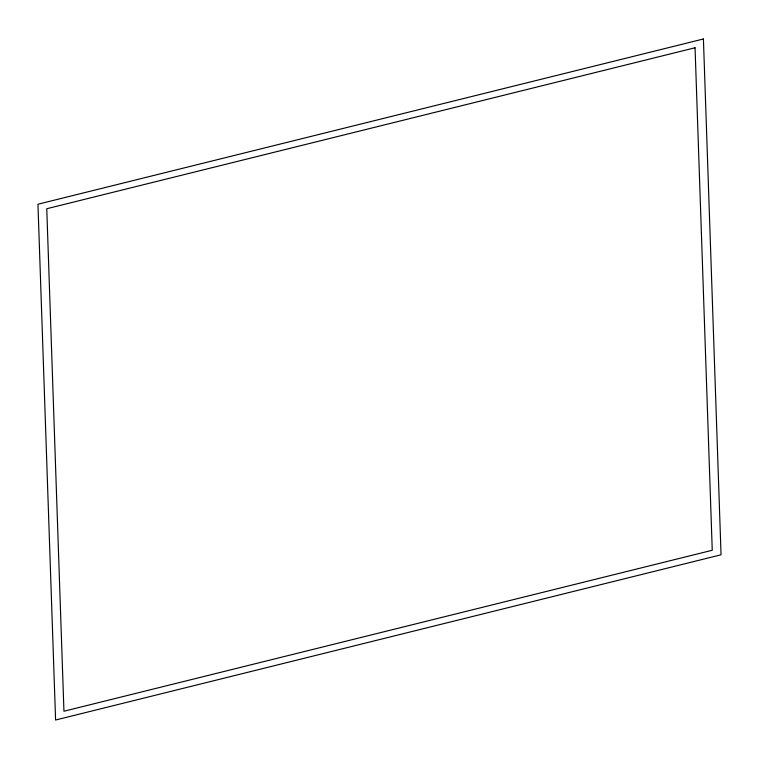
<?xml version="1.0" encoding="UTF-8"?>
<svg xmlns="http://www.w3.org/2000/svg" width="759" height="759" viewBox="0 0 759 759"><rect width="100%" height="100%" fill="white"/><g stroke="black" fill="none" stroke-linecap="round" stroke-linejoin="round"><path stroke-width="1.14" d="M703.413 38.984L37.95 204.218L55.587 720.016L721.05 554.782L703.413 38.984M695.054 47.77L46.754 208.734L63.946 711.23L712.246 550.266L695.054 47.77"/></g></svg>
